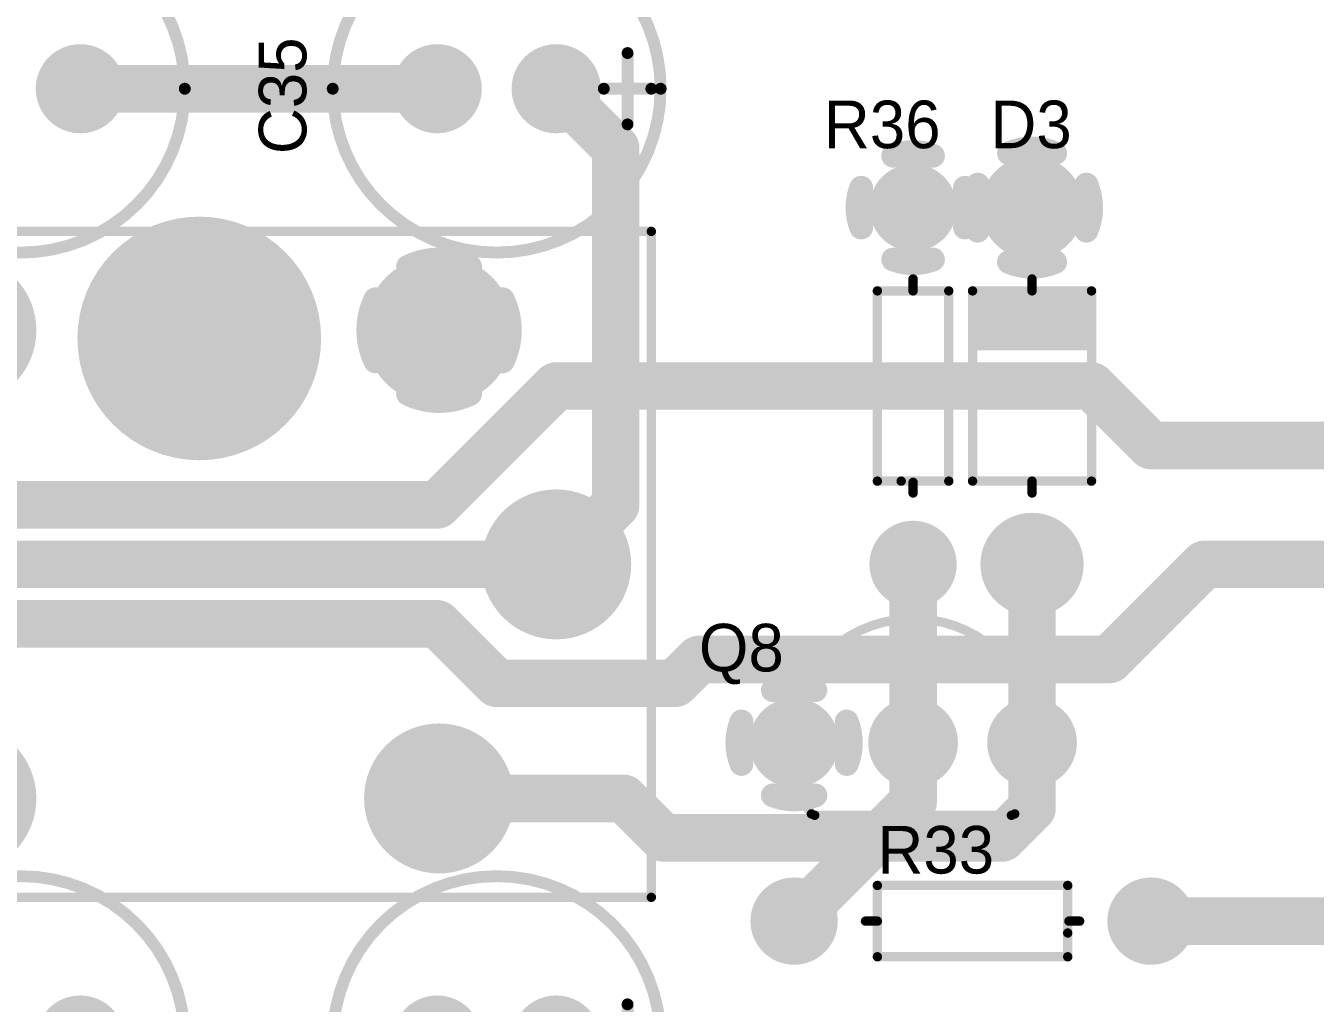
# Model space of a CAD drawing. Header units: millimetres. Extents: x 37 to 228, y -28 to 210.
# Drawn here: x 71.26 to 98.79, y 113.85 to 134.72 of the extents above; entities that cross this region are included whole.
import ezdxf

# ---------------------------------------------------------------- set-up
doc = ezdxf.new("R2010")
doc.units = ezdxf.units.MM
for name, color, linetype in [('BottomLayer', 5, 'Continuous'), ('BottomSolder', 6, 'Continuous'), ('InternalPlane1', 76, 'Continuous'), ('InternalPlane2', 16, 'Continuous'), ('MultiLayer', 9, 'Continuous'), ('TopLayer', 1, 'Continuous'), ('TopOverlay', 2, 'Continuous'), ('TopSolder', 216, 'Continuous')]:
    doc.layers.add(name, color=color, linetype=linetype)

# ---------------------------------------------------------------- blocks, each defined once
blk = doc.blocks.new('AXIAL_0_3_46')
at = {"layer": 'BottomLayer', "const_width": 0.75}
for points in [[(-4.185, 0, 1), (-3.435, 0, 1)], [(3.435, 0, 1), (4.185, 0, 1)]]:
    blk.add_lwpolyline(points, format="xyb", close=True, dxfattribs=at)
at = {"layer": 'BottomSolder', "const_width": 0.852}
for points in [[(-4.236, 0, 1), (-3.384, 0, 1)], [(3.384, 0, 1), (4.236, 0, 1)]]:
    blk.add_lwpolyline(points, format="xyb", close=True, dxfattribs=at)
at = {"layer": 'InternalPlane1', "const_width": 0.508}
for points in [[(3.385, 1.108, -0.185339), (4.235, 1.108)], [(2.702, -0.425, -0.185339), (2.702, 0.425)], [(4.918, 0.425, -0.185339), (4.918, -0.425)], [(4.235, -1.108, -0.185339), (3.385, -1.108)]]:
    blk.add_lwpolyline(points, format="xyb", dxfattribs=at)
at = {"layer": 'InternalPlane1'}
for points, const_width in [([(3.258, 1.108, 1), (3.512, 1.108, 1)], 0.254), ([(4.108, 1.108, 1), (4.362, 1.108, 1)], 0.254), ([(-4.276, 0, 1), (-3.344, 0, 1)], 0.933), ([(2.575, 0.425, 1), (2.829, 0.425, 1)], 0.254), ([(4.791, 0.425, 1), (5.045, 0.425, 1)], 0.254), ([(2.575, -0.425, 1), (2.829, -0.425, 1)], 0.254), ([(4.791, -0.425, 1), (5.045, -0.425, 1)], 0.254), ([(3.258, -1.108, 1), (3.512, -1.108, 1)], 0.254), ([(4.108, -1.108, 1), (4.362, -1.108, 1)], 0.254)]:
    blk.add_lwpolyline(points, format="xyb", close=True, dxfattribs=dict(at, const_width=const_width))
at = {"layer": 'InternalPlane2', "const_width": 0.933}
for points in [[(-4.276, 0, 1), (-3.344, 0, 1)], [(3.344, 0, 1), (4.276, 0, 1)]]:
    blk.add_lwpolyline(points, format="xyb", close=True, dxfattribs=at)
at = {"layer": 'MultiLayer', "const_width": 0.75}
for points in [[(-4.185, 0, 1), (-3.435, 0, 1)], [(3.435, 0, 1), (4.185, 0, 1)]]:
    blk.add_lwpolyline(points, format="xyb", close=True, dxfattribs=at)
at = {"layer": 'TopLayer', "const_width": 0.75}
for points in [[(-4.185, 0, 1), (-3.435, 0, 1)], [(3.435, 0, 1), (4.185, 0, 1)]]:
    blk.add_lwpolyline(points, format="xyb", close=True, dxfattribs=at)
at = {"layer": 'TopOverlay', "const_width": 0.2}
for points in [[(-2.032, 0.762), (2.032, 0.762)], [(-2.032, 0.762), (-2.032, 0.254)], [(2.032, 0.762), (2.032, -0.762)], [(-2.032, 0.254), (-2.032, -0.762)], [(-2.286, 0), (-2.057, 0)], [(2.032, 0), (2.286, 0)], [(-2.032, -0.762), (2.032, -0.762)]]:
    blk.add_lwpolyline(points, dxfattribs=at)
at = {"layer": 'TopOverlay', "const_width": 0.1}
for points in [[(-2.082, 0.762, 1), (-1.982, 0.762, 1)], [(-2.082, 0.762, 1), (-1.982, 0.762, 1)], [(1.982, 0.762, 1), (2.082, 0.762, 1)], [(1.982, 0.762, 1), (2.082, 0.762, 1)], [(-2.082, 0.254, 1), (-1.982, 0.254, 1)], [(-2.082, 0.254, 1), (-1.982, 0.254, 1)], [(-2.336, 0, 1), (-2.236, 0, 1)], [(-2.107, 0, 1), (-2.007, 0, 1)], [(1.982, 0, 1), (2.082, 0, 1)], [(2.236, 0, 1), (2.336, 0, 1)], [(-2.082, -0.762, 1), (-1.982, -0.762, 1)], [(-2.082, -0.762, 1), (-1.982, -0.762, 1)], [(1.982, -0.762, 1), (2.082, -0.762, 1)], [(1.982, -0.762, 1), (2.082, -0.762, 1)]]:
    blk.add_lwpolyline(points, format="xyb", close=True, dxfattribs=at)
at = {"layer": 'TopSolder', "const_width": 0.852}
for points in [[(-4.236, 0, 1), (-3.384, 0, 1)], [(3.384, 0, 1), (4.236, 0, 1)]]:
    blk.add_lwpolyline(points, format="xyb", close=True, dxfattribs=at)
blk = doc.blocks.new('AXIAL_0_3_48')
at = {"layer": 'BottomLayer', "const_width": 0.75}
for points in [[(-4.185, 0, 1), (-3.435, 0, 1)], [(3.435, 0, 1), (4.185, 0, 1)]]:
    blk.add_lwpolyline(points, format="xyb", close=True, dxfattribs=at)
at = {"layer": 'BottomSolder', "const_width": 0.852}
for points in [[(-4.236, 0, 1), (-3.384, 0, 1)], [(3.384, 0, 1), (4.236, 0, 1)]]:
    blk.add_lwpolyline(points, format="xyb", close=True, dxfattribs=at)
at = {"layer": 'InternalPlane1', "const_width": 0.933}
for points in [[(-4.276, 0, 1), (-3.344, 0, 1)], [(3.344, 0, 1), (4.276, 0, 1)]]:
    blk.add_lwpolyline(points, format="xyb", close=True, dxfattribs=at)
at = {"layer": 'InternalPlane2', "const_width": 0.933}
for points in [[(-4.276, 0, 1), (-3.344, 0, 1)], [(3.344, 0, 1), (4.276, 0, 1)]]:
    blk.add_lwpolyline(points, format="xyb", close=True, dxfattribs=at)
at = {"layer": 'MultiLayer', "const_width": 0.75}
for points in [[(-4.185, 0, 1), (-3.435, 0, 1)], [(3.435, 0, 1), (4.185, 0, 1)]]:
    blk.add_lwpolyline(points, format="xyb", close=True, dxfattribs=at)
at = {"layer": 'TopLayer', "const_width": 0.75}
for points in [[(-4.185, 0, 1), (-3.435, 0, 1)], [(3.435, 0, 1), (4.185, 0, 1)]]:
    blk.add_lwpolyline(points, format="xyb", close=True, dxfattribs=at)
at = {"layer": 'TopOverlay', "const_width": 0.2}
for points in [[(-2.032, 0.762), (2.032, 0.762)], [(-2.032, -0.762), (-2.032, 0.762)], [(2.032, -0.254), (2.032, 0.762)], [(-2.286, 0), (-2.032, 0)], [(2.057, 0), (2.286, 0)], [(2.032, -0.762), (2.032, -0.254)], [(-2.032, -0.762), (2.032, -0.762)]]:
    blk.add_lwpolyline(points, dxfattribs=at)
at = {"layer": 'TopOverlay', "const_width": 0.1}
for points in [[(-2.082, 0.762, 1), (-1.982, 0.762, 1)], [(-2.082, 0.762, 1), (-1.982, 0.762, 1)], [(1.982, 0.762, 1), (2.082, 0.762, 1)], [(1.982, 0.762, 1), (2.082, 0.762, 1)], [(-2.336, 0, 1), (-2.236, 0, 1)], [(-2.082, 0, 1), (-1.982, 0, 1)], [(2.007, 0, 1), (2.107, 0, 1)], [(2.236, 0, 1), (2.336, 0, 1)], [(1.982, -0.254, 1), (2.082, -0.254, 1)], [(1.982, -0.254, 1), (2.082, -0.254, 1)], [(-2.082, -0.762, 1), (-1.982, -0.762, 1)], [(-2.082, -0.762, 1), (-1.982, -0.762, 1)], [(1.982, -0.762, 1), (2.082, -0.762, 1)], [(1.982, -0.762, 1), (2.082, -0.762, 1)]]:
    blk.add_lwpolyline(points, format="xyb", close=True, dxfattribs=at)
at = {"layer": 'TopSolder', "const_width": 0.852}
for points in [[(-4.236, 0, 1), (-3.384, 0, 1)], [(3.384, 0, 1), (4.236, 0, 1)]]:
    blk.add_lwpolyline(points, format="xyb", close=True, dxfattribs=at)
blk = doc.blocks.new('TO_92_M_66')
at = {"layer": 'BottomLayer', "const_width": 0.762}
for points in [[(-2.921, 0, 1), (-2.159, 0, 1)], [(-0.381, 0, 1), (0.381, 0, 1)], [(2.159, 0, 1), (2.921, 0, 1)]]:
    blk.add_lwpolyline(points, format="xyb", close=True, dxfattribs=at)
at = {"layer": 'BottomSolder', "const_width": 0.864}
for points in [[(-2.972, 0, 1), (-2.108, 0, 1)], [(-0.432, 0, 1), (0.432, 0, 1)], [(2.108, 0, 1), (2.972, 0, 1)]]:
    blk.add_lwpolyline(points, format="xyb", close=True, dxfattribs=at)
at = {"layer": 'InternalPlane1', "const_width": 0.508}
for points in [[(-2.994, 1.124, -0.19438), (-2.086, 1.124)], [(-3.664, -0.454, -0.19438), (-3.664, 0.454)], [(-1.416, 0.454, -0.19438), (-1.416, -0.454)], [(-2.086, -1.124, -0.19438), (-2.994, -1.124)]]:
    blk.add_lwpolyline(points, format="xyb", dxfattribs=at)
at = {"layer": 'InternalPlane1'}
for points, const_width in [([(-3.121, 1.124, 1), (-2.867, 1.124, 1)], 0.254), ([(-2.213, 1.124, 1), (-1.959, 1.124, 1)], 0.254), ([(-0.479, 0, 1), (0.479, 0, 1)], 0.958), ([(2.061, 0, 1), (3.019, 0, 1)], 0.958), ([(-3.791, 0.454, 1), (-3.537, 0.454, 1)], 0.254), ([(-1.543, 0.454, 1), (-1.289, 0.454, 1)], 0.254), ([(-3.791, -0.454, 1), (-3.537, -0.454, 1)], 0.254), ([(-1.543, -0.454, 1), (-1.289, -0.454, 1)], 0.254), ([(-3.121, -1.124, 1), (-2.867, -1.124, 1)], 0.254), ([(-2.213, -1.124, 1), (-1.959, -1.124, 1)], 0.254)]:
    blk.add_lwpolyline(points, format="xyb", close=True, dxfattribs=dict(at, const_width=const_width))
at = {"layer": 'InternalPlane2', "const_width": 0.958}
for points in [[(-3.019, 0, 1), (-2.061, 0, 1)], [(-0.479, 0, 1), (0.479, 0, 1)], [(2.061, 0, 1), (3.019, 0, 1)]]:
    blk.add_lwpolyline(points, format="xyb", close=True, dxfattribs=at)
at = {"layer": 'MultiLayer', "const_width": 0.762}
for points in [[(-2.921, 0, 1), (-2.159, 0, 1)], [(-0.381, 0, 1), (0.381, 0, 1)], [(2.159, 0, 1), (2.921, 0, 1)]]:
    blk.add_lwpolyline(points, format="xyb", close=True, dxfattribs=at)
at = {"layer": 'TopLayer', "const_width": 0.762}
for points in [[(-2.921, 0, 1), (-2.159, 0, 1)], [(-0.381, 0, 1), (0.381, 0, 1)], [(2.159, 0, 1), (2.921, 0, 1)]]:
    blk.add_lwpolyline(points, format="xyb", close=True, dxfattribs=at)
at = {"layer": 'TopOverlay', "const_width": 0.2}
blk.add_lwpolyline([(-2.171, -1.52, -1.920982), (2.171, -1.52)], format="xyb", dxfattribs=at)
at = {"layer": 'TopOverlay', "const_width": 0.1}
for points in [[(-2.221, -1.52, 1), (-2.121, -1.52, 1)], [(-2.15, -1.55, 1), (-2.05, -1.55, 1)], [(2.05, -1.55, 1), (2.15, -1.55, 1)], [(2.121, -1.52, 1), (2.221, -1.52, 1)]]:
    blk.add_lwpolyline(points, format="xyb", close=True, dxfattribs=at)
at = {"layer": 'TopOverlay', "const_width": 0.2}
blk.add_lwpolyline([(-2.1, -1.55), (2.1, -1.55)], dxfattribs=at)
at = {"layer": 'TopSolder', "const_width": 0.864}
for points in [[(-2.972, 0, 1), (-2.108, 0, 1)], [(-0.432, 0, 1), (0.432, 0, 1)], [(2.108, 0, 1), (2.972, 0, 1)]]:
    blk.add_lwpolyline(points, format="xyb", close=True, dxfattribs=at)
blk = doc.blocks.new('RELAY_JJM_71')
at = {"layer": 'BottomLayer', "const_width": 1.5}
for points in [[(1.75, 5, 1), (3.25, 5, 1)], [(11.95, 5, 1), (13.45, 5, 1)], [(-0.75, 0, 1), (0.75, 0, 1)], [(1.75, -5, 1), (3.25, -5, 1)], [(11.95, -5, 1), (13.45, -5, 1)]]:
    blk.add_lwpolyline(points, format="xyb", close=True, dxfattribs=at)
at = {"layer": 'BottomSolder', "const_width": 1.602}
for points in [[(1.699, 5, 1), (3.301, 5, 1)], [(11.899, 5, 1), (13.501, 5, 1)], [(-0.801, 0, 1), (0.801, 0, 1)], [(1.699, -5, 1), (3.301, -5, 1)], [(11.899, -5, 1), (13.501, -5, 1)]]:
    blk.add_lwpolyline(points, format="xyb", close=True, dxfattribs=at)
at = {"layer": 'InternalPlane1', "const_width": 1.258}
for points in [[(1.871, 5, 1), (3.129, 5, 1)], [(12.071, 5, 1), (13.329, 5, 1)], [(-0.629, 0, 1), (0.629, 0, 1)], [(1.871, -5, 1), (3.129, -5, 1)], [(12.071, -5, 1), (13.329, -5, 1)]]:
    blk.add_lwpolyline(points, format="xyb", close=True, dxfattribs=at)
at = {"layer": 'InternalPlane2'}
for points, const_width in [([(1.871, 5, 1), (3.129, 5, 1)], 1.258), ([(12.071, 5, 1), (13.329, 5, 1)], 1.258), ([(-0.629, 0, 1), (0.629, 0, 1)], 1.258), ([(1.71, -3.641, 1), (1.964, -3.641, 1)], 0.254), ([(3.036, -3.641, 1), (3.29, -3.641, 1)], 0.254), ([(12.071, -5, 1), (13.329, -5, 1)], 1.258), ([(1.014, -4.337, 1), (1.268, -4.337, 1)], 0.254), ([(3.732, -4.337, 1), (3.986, -4.337, 1)], 0.254), ([(1.014, -5.663, 1), (1.268, -5.663, 1)], 0.254), ([(3.732, -5.663, 1), (3.986, -5.663, 1)], 0.254), ([(1.71, -6.359, 1), (1.964, -6.359, 1)], 0.254), ([(3.036, -6.359, 1), (3.29, -6.359, 1)], 0.254)]:
    blk.add_lwpolyline(points, format="xyb", close=True, dxfattribs=dict(at, const_width=const_width))
at = {"layer": 'InternalPlane2', "const_width": 0.508}
for points in [[(1.837, -3.641, -0.230868), (3.163, -3.641)], [(1.141, -5.663, -0.230868), (1.141, -4.337)], [(3.859, -4.337, -0.230868), (3.859, -5.663)], [(3.163, -6.359, -0.230868), (1.837, -6.359)]]:
    blk.add_lwpolyline(points, format="xyb", dxfattribs=at)
at = {"layer": 'MultiLayer', "const_width": 1.5}
for points in [[(1.75, 5, 1), (3.25, 5, 1)], [(11.95, 5, 1), (13.45, 5, 1)], [(-0.75, 0, 1), (0.75, 0, 1)], [(1.75, -5, 1), (3.25, -5, 1)], [(11.95, -5, 1), (13.45, -5, 1)]]:
    blk.add_lwpolyline(points, format="xyb", close=True, dxfattribs=at)
at = {"layer": 'TopLayer', "const_width": 1.5}
for points in [[(1.75, 5, 1), (3.25, 5, 1)], [(11.95, 5, 1), (13.45, 5, 1)], [(-0.75, 0, 1), (0.75, 0, 1)], [(1.75, -5, 1), (3.25, -5, 1)], [(11.95, -5, 1), (13.45, -5, 1)]]:
    blk.add_lwpolyline(points, format="xyb", close=True, dxfattribs=at)
at = {"layer": 'TopOverlay', "const_width": 0.2}
for points in [[(-2.032, 7.112), (-2.032, -7.112)], [(14.732, 7.112), (-2.032, 7.112)], [(14.732, 7.112), (14.732, -7.112)], [(14.732, -7.112), (-2.032, -7.112)]]:
    blk.add_lwpolyline(points, dxfattribs=at)
at = {"layer": 'TopOverlay', "const_width": 0.1}
for points in [[(-2.082, 7.112, 1), (-1.982, 7.112, 1)], [(-2.082, 7.112, 1), (-1.982, 7.112, 1)], [(14.682, 7.112, 1), (14.782, 7.112, 1)], [(14.682, 7.112, 1), (14.782, 7.112, 1)], [(-2.082, -7.112, 1), (-1.982, -7.112, 1)], [(-2.082, -7.112, 1), (-1.982, -7.112, 1)], [(14.682, -7.112, 1), (14.782, -7.112, 1)], [(14.682, -7.112, 1), (14.782, -7.112, 1)]]:
    blk.add_lwpolyline(points, format="xyb", close=True, dxfattribs=at)
at = {"layer": 'TopSolder', "const_width": 1.602}
for points in [[(1.699, 5, 1), (3.301, 5, 1)], [(11.899, 5, 1), (13.501, 5, 1)], [(-0.801, 0, 1), (0.801, 0, 1)], [(1.699, -5, 1), (3.301, -5, 1)], [(11.899, -5, 1), (13.501, -5, 1)]]:
    blk.add_lwpolyline(points, format="xyb", close=True, dxfattribs=at)
blk = doc.blocks.new('DIODE_0_3_81')
at = {"layer": 'BottomLayer', "const_width": 1}
for points in [[(-4.31, 0, 1), (-3.31, 0, 1)], [(3.31, 0, 1), (4.31, 0, 1)]]:
    blk.add_lwpolyline(points, format="xyb", close=True, dxfattribs=at)
at = {"layer": 'BottomSolder', "const_width": 1.102}
for points in [[(-4.361, 0, 1), (-3.259, 0, 1)], [(3.259, 0, 1), (4.361, 0, 1)]]:
    blk.add_lwpolyline(points, format="xyb", close=True, dxfattribs=at)
at = {"layer": 'InternalPlane1', "const_width": 1.008}
for points in [[(-4.314, 0, 1), (-3.306, 0, 1)], [(3.306, 0, 1), (4.314, 0, 1)]]:
    blk.add_lwpolyline(points, format="xyb", close=True, dxfattribs=at)
at = {"layer": 'InternalPlane2', "const_width": 0.508}
for points in [[(-4.303, 1.162, -0.203452), (-3.317, 1.162)], [(-4.972, -0.493, -0.203452), (-4.972, 0.493)], [(-2.648, 0.493, -0.203452), (-2.648, -0.493)], [(-3.317, -1.162, -0.203452), (-4.303, -1.162)]]:
    blk.add_lwpolyline(points, format="xyb", dxfattribs=at)
at = {"layer": 'InternalPlane2'}
for points, const_width in [([(-4.43, 1.162, 1), (-4.176, 1.162, 1)], 0.254), ([(-3.444, 1.162, 1), (-3.19, 1.162, 1)], 0.254), ([(3.306, 0, 1), (4.314, 0, 1)], 1.008), ([(-5.099, 0.493, 1), (-4.845, 0.493, 1)], 0.254), ([(-2.775, 0.493, 1), (-2.521, 0.493, 1)], 0.254), ([(-5.099, -0.493, 1), (-4.845, -0.493, 1)], 0.254), ([(-2.775, -0.493, 1), (-2.521, -0.493, 1)], 0.254), ([(-4.43, -1.162, 1), (-4.176, -1.162, 1)], 0.254), ([(-3.444, -1.162, 1), (-3.19, -1.162, 1)], 0.254)]:
    blk.add_lwpolyline(points, format="xyb", close=True, dxfattribs=dict(at, const_width=const_width))
at = {"layer": 'MultiLayer', "const_width": 1}
for points in [[(-4.31, 0, 1), (-3.31, 0, 1)], [(3.31, 0, 1), (4.31, 0, 1)]]:
    blk.add_lwpolyline(points, format="xyb", close=True, dxfattribs=at)
at = {"layer": 'TopLayer', "const_width": 1}
for points in [[(-4.31, 0, 1), (-3.31, 0, 1)], [(3.31, 0, 1), (4.31, 0, 1)]]:
    blk.add_lwpolyline(points, format="xyb", close=True, dxfattribs=at)
at = {"layer": 'TopOverlay', "const_width": 0.2}
for points in [[(-2.032, -1.27), (-2.032, 1.27)], [(2.032, 1.27), (-2.032, 1.27)], [(2.032, -1.27), (2.032, 1.27)], [(-2.032, 0), (-2.286, 0)], [(2.286, 0), (2.032, 0)], [(2.032, -1.27), (-2.032, -1.27)]]:
    blk.add_lwpolyline(points, dxfattribs=at)
at = {"layer": 'TopOverlay', "const_width": 0.1}
for points in [[(-2.082, 1.27, 1), (-1.982, 1.27, 1)], [(-2.082, 1.27, 1), (-1.982, 1.27, 1)], [(1.982, 1.27, 1), (2.082, 1.27, 1)], [(1.982, 1.27, 1), (2.082, 1.27, 1)], [(-2.336, 0, 1), (-2.236, 0, 1)], [(-2.082, 0, 1), (-1.982, 0, 1)], [(1.982, 0, 1), (2.082, 0, 1)], [(2.236, 0, 1), (2.336, 0, 1)], [(-2.082, -1.27, 1), (-1.982, -1.27, 1)], [(-2.082, -1.27, 1), (-1.982, -1.27, 1)], [(1.982, -1.27, 1), (2.082, -1.27, 1)], [(1.982, -1.27, 1), (2.082, -1.27, 1)]]:
    blk.add_lwpolyline(points, format="xyb", close=True, dxfattribs=at)
at = {"layer": 'TopOverlay'}
blk.add_solid([(-2.032, -1.27), (-0.762, -1.27), (-2.032, 1.27), (-0.762, 1.27)], dxfattribs=at)
at = {"layer": 'TopSolder', "const_width": 1.102}
for points in [[(-4.361, 0, 1), (-3.259, 0, 1)], [(3.259, 0, 1), (4.361, 0, 1)]]:
    blk.add_lwpolyline(points, format="xyb", close=True, dxfattribs=at)
blk = doc.blocks.new('CAP_0_1_107')
at = {"layer": 'BottomLayer', "const_width": 0.762}
for points in [[(-1.651, 0, 1), (-0.889, 0, 1)], [(0.889, 0, 1), (1.651, 0, 1)]]:
    blk.add_lwpolyline(points, format="xyb", close=True, dxfattribs=at)
at = {"layer": 'BottomSolder', "const_width": 0.864}
for points in [[(-1.702, 0, 1), (-0.838, 0, 1)], [(0.838, 0, 1), (1.702, 0, 1)]]:
    blk.add_lwpolyline(points, format="xyb", close=True, dxfattribs=at)
at = {"layer": 'InternalPlane1', "const_width": 0.952}
for points in [[(-1.746, 0, 1), (-0.794, 0, 1)], [(0.794, 0, 1), (1.746, 0, 1)]]:
    blk.add_lwpolyline(points, format="xyb", close=True, dxfattribs=at)
at = {"layer": 'InternalPlane2', "const_width": 0.952}
for points in [[(-1.746, 0, 1), (-0.794, 0, 1)], [(0.794, 0, 1), (1.746, 0, 1)]]:
    blk.add_lwpolyline(points, format="xyb", close=True, dxfattribs=at)
at = {"layer": 'MultiLayer', "const_width": 0.762}
for points in [[(-1.651, 0, 1), (-0.889, 0, 1)], [(0.889, 0, 1), (1.651, 0, 1)]]:
    blk.add_lwpolyline(points, format="xyb", close=True, dxfattribs=at)
at = {"layer": 'TopLayer', "const_width": 0.762}
for points in [[(-1.651, 0, 1), (-0.889, 0, 1)], [(0.889, 0, 1), (1.651, 0, 1)]]:
    blk.add_lwpolyline(points, format="xyb", close=True, dxfattribs=at)
at = {"layer": 'TopOverlay'}
for points, const_width in [([(3.5, 0, 1), (-3.5, 0, 1)], 0.254), ([(-2.857, 0.762, 1), (-2.731, 0.762, 1)], 0.127), ([(-3.564, 0, 1), (-3.437, 0, 1)], 0.127), ([(-3.365, 0, 1), (-3.239, 0, 1)], 0.127), ([(-2.349, 0, 1), (-2.223, 0, 1)], 0.127), ([(3.437, 0, 1), (3.564, 0, 1)], 0.127), ([(-2.857, -0.762, 1), (-2.731, -0.762, 1)], 0.127)]:
    blk.add_lwpolyline(points, format="xyb", close=True, dxfattribs=dict(at, const_width=const_width))
at = {"layer": 'TopOverlay', "const_width": 0.254}
for points in [[(-2.794, 0.762), (-2.794, -0.762)], [(-2.286, 0), (-3.302, 0)]]:
    blk.add_lwpolyline(points, dxfattribs=at)
at = {"layer": 'TopSolder', "const_width": 0.864}
for points in [[(-1.702, 0, 1), (-0.838, 0, 1)], [(0.838, 0, 1), (1.702, 0, 1)]]:
    blk.add_lwpolyline(points, format="xyb", close=True, dxfattribs=at)
blk = doc.blocks.new('CAP_0_1_108')
at = {"layer": 'BottomLayer', "const_width": 0.762}
for points in [[(-1.651, 0, 1), (-0.889, 0, 1)], [(0.889, 0, 1), (1.651, 0, 1)]]:
    blk.add_lwpolyline(points, format="xyb", close=True, dxfattribs=at)
at = {"layer": 'BottomSolder', "const_width": 0.864}
for points in [[(-1.702, 0, 1), (-0.838, 0, 1)], [(0.838, 0, 1), (1.702, 0, 1)]]:
    blk.add_lwpolyline(points, format="xyb", close=True, dxfattribs=at)
at = {"layer": 'InternalPlane1', "const_width": 0.952}
for points in [[(-1.746, 0, 1), (-0.794, 0, 1)], [(0.794, 0, 1), (1.746, 0, 1)]]:
    blk.add_lwpolyline(points, format="xyb", close=True, dxfattribs=at)
at = {"layer": 'InternalPlane2', "const_width": 0.952}
for points in [[(-1.746, 0, 1), (-0.794, 0, 1)], [(0.794, 0, 1), (1.746, 0, 1)]]:
    blk.add_lwpolyline(points, format="xyb", close=True, dxfattribs=at)
at = {"layer": 'MultiLayer', "const_width": 0.762}
for points in [[(-1.651, 0, 1), (-0.889, 0, 1)], [(0.889, 0, 1), (1.651, 0, 1)]]:
    blk.add_lwpolyline(points, format="xyb", close=True, dxfattribs=at)
at = {"layer": 'TopLayer', "const_width": 0.762}
for points in [[(-1.651, 0, 1), (-0.889, 0, 1)], [(0.889, 0, 1), (1.651, 0, 1)]]:
    blk.add_lwpolyline(points, format="xyb", close=True, dxfattribs=at)
at = {"layer": 'TopOverlay'}
for points, const_width in [([(3.5, 0, 1), (-3.5, 0, 1)], 0.254), ([(-2.857, 0.762, 1), (-2.731, 0.762, 1)], 0.127), ([(-3.564, 0, 1), (-3.437, 0, 1)], 0.127), ([(-3.365, 0, 1), (-3.239, 0, 1)], 0.127), ([(-2.349, 0, 1), (-2.223, 0, 1)], 0.127), ([(3.437, 0, 1), (3.564, 0, 1)], 0.127), ([(-2.857, -0.762, 1), (-2.731, -0.762, 1)], 0.127)]:
    blk.add_lwpolyline(points, format="xyb", close=True, dxfattribs=dict(at, const_width=const_width))
at = {"layer": 'TopOverlay', "const_width": 0.254}
for points in [[(-2.794, -0.762), (-2.794, 0.762)], [(-3.302, 0), (-2.286, 0)]]:
    blk.add_lwpolyline(points, dxfattribs=at)
at = {"layer": 'TopSolder', "const_width": 0.864}
for points in [[(-1.702, 0, 1), (-0.838, 0, 1)], [(0.838, 0, 1), (1.702, 0, 1)]]:
    blk.add_lwpolyline(points, format="xyb", close=True, dxfattribs=at)
blk = doc.blocks.new('CAP_0_1_115')
at = {"layer": 'BottomLayer', "const_width": 0.762}
for points in [[(-1.651, 0, 1), (-0.889, 0, 1)], [(0.889, 0, 1), (1.651, 0, 1)]]:
    blk.add_lwpolyline(points, format="xyb", close=True, dxfattribs=at)
at = {"layer": 'BottomSolder', "const_width": 0.864}
for points in [[(-1.702, 0, 1), (-0.838, 0, 1)], [(0.838, 0, 1), (1.702, 0, 1)]]:
    blk.add_lwpolyline(points, format="xyb", close=True, dxfattribs=at)
at = {"layer": 'InternalPlane1', "const_width": 0.952}
for points in [[(-1.746, 0, 1), (-0.794, 0, 1)], [(0.794, 0, 1), (1.746, 0, 1)]]:
    blk.add_lwpolyline(points, format="xyb", close=True, dxfattribs=at)
at = {"layer": 'InternalPlane2', "const_width": 0.952}
for points in [[(-1.746, 0, 1), (-0.794, 0, 1)], [(0.794, 0, 1), (1.746, 0, 1)]]:
    blk.add_lwpolyline(points, format="xyb", close=True, dxfattribs=at)
at = {"layer": 'MultiLayer', "const_width": 0.762}
for points in [[(-1.651, 0, 1), (-0.889, 0, 1)], [(0.889, 0, 1), (1.651, 0, 1)]]:
    blk.add_lwpolyline(points, format="xyb", close=True, dxfattribs=at)
at = {"layer": 'TopLayer', "const_width": 0.762}
for points in [[(-1.651, 0, 1), (-0.889, 0, 1)], [(0.889, 0, 1), (1.651, 0, 1)]]:
    blk.add_lwpolyline(points, format="xyb", close=True, dxfattribs=at)
at = {"layer": 'TopOverlay'}
for points, const_width in [([(3.5, 0, 1), (-3.5, 0, 1)], 0.254), ([(-2.857, 0.762, 1), (-2.731, 0.762, 1)], 0.127), ([(-3.564, 0, 1), (-3.437, 0, 1)], 0.127), ([(-3.365, 0, 1), (-3.239, 0, 1)], 0.127), ([(-2.349, 0, 1), (-2.223, 0, 1)], 0.127), ([(3.437, 0, 1), (3.564, 0, 1)], 0.127), ([(-2.857, -0.762, 1), (-2.731, -0.762, 1)], 0.127)]:
    blk.add_lwpolyline(points, format="xyb", close=True, dxfattribs=dict(at, const_width=const_width))
at = {"layer": 'TopOverlay', "const_width": 0.254}
for points in [[(-2.794, 0.762), (-2.794, -0.762)], [(-2.286, 0), (-3.302, 0)]]:
    blk.add_lwpolyline(points, dxfattribs=at)
at = {"layer": 'TopSolder', "const_width": 0.864}
for points in [[(-1.702, 0, 1), (-0.838, 0, 1)], [(0.838, 0, 1), (1.702, 0, 1)]]:
    blk.add_lwpolyline(points, format="xyb", close=True, dxfattribs=at)
blk = doc.blocks.new('CAP_0_1_116')
at = {"layer": 'BottomLayer', "const_width": 0.762}
for points in [[(-1.651, 0, 1), (-0.889, 0, 1)], [(0.889, 0, 1), (1.651, 0, 1)]]:
    blk.add_lwpolyline(points, format="xyb", close=True, dxfattribs=at)
at = {"layer": 'BottomSolder', "const_width": 0.864}
for points in [[(-1.702, 0, 1), (-0.838, 0, 1)], [(0.838, 0, 1), (1.702, 0, 1)]]:
    blk.add_lwpolyline(points, format="xyb", close=True, dxfattribs=at)
at = {"layer": 'InternalPlane1', "const_width": 0.952}
for points in [[(-1.746, 0, 1), (-0.794, 0, 1)], [(0.794, 0, 1), (1.746, 0, 1)]]:
    blk.add_lwpolyline(points, format="xyb", close=True, dxfattribs=at)
at = {"layer": 'InternalPlane2', "const_width": 0.952}
for points in [[(-1.746, 0, 1), (-0.794, 0, 1)], [(0.794, 0, 1), (1.746, 0, 1)]]:
    blk.add_lwpolyline(points, format="xyb", close=True, dxfattribs=at)
at = {"layer": 'MultiLayer', "const_width": 0.762}
for points in [[(-1.651, 0, 1), (-0.889, 0, 1)], [(0.889, 0, 1), (1.651, 0, 1)]]:
    blk.add_lwpolyline(points, format="xyb", close=True, dxfattribs=at)
at = {"layer": 'TopLayer', "const_width": 0.762}
for points in [[(-1.651, 0, 1), (-0.889, 0, 1)], [(0.889, 0, 1), (1.651, 0, 1)]]:
    blk.add_lwpolyline(points, format="xyb", close=True, dxfattribs=at)
at = {"layer": 'TopOverlay'}
for points, const_width in [([(3.5, 0, 1), (-3.5, 0, 1)], 0.254), ([(-2.857, 0.762, 1), (-2.731, 0.762, 1)], 0.127), ([(-3.564, 0, 1), (-3.437, 0, 1)], 0.127), ([(-3.365, 0, 1), (-3.239, 0, 1)], 0.127), ([(-2.349, 0, 1), (-2.223, 0, 1)], 0.127), ([(3.437, 0, 1), (3.564, 0, 1)], 0.127), ([(-2.857, -0.762, 1), (-2.731, -0.762, 1)], 0.127)]:
    blk.add_lwpolyline(points, format="xyb", close=True, dxfattribs=dict(at, const_width=const_width))
at = {"layer": 'TopOverlay', "const_width": 0.254}
for points in [[(-2.794, -0.762), (-2.794, 0.762)], [(-3.302, 0), (-2.286, 0)]]:
    blk.add_lwpolyline(points, dxfattribs=at)
at = {"layer": 'TopSolder', "const_width": 0.864}
for points in [[(-1.702, 0, 1), (-0.838, 0, 1)], [(0.838, 0, 1), (1.702, 0, 1)]]:
    blk.add_lwpolyline(points, format="xyb", close=True, dxfattribs=at)

msp = doc.modelspace()

# ---------------------------------------------------------------- linework, layer by layer
at = {"layer": 'BottomLayer'}
for points, const_width in [([(73.71, 128.046, 1), (76.21, 128.046, 1)], 2.5), ([(82.326, 127.03, 1), (82.834, 127.03, 1)], 0.508), ([(82.326, 127.03, 1), (82.834, 127.03, 1)], 0.508), ([(93.756, 127.03, 1), (94.264, 127.03, 1)], 0.508), ([(93.756, 127.03, 1), (94.264, 127.03, 1)], 0.508), ([(95.026, 125.76, 1), (95.534, 125.76, 1)], 0.508), ([(95.026, 125.76, 1), (95.534, 125.76, 1)], 0.508), ([(79.786, 124.49, 1), (80.294, 124.49, 1)], 0.508), ([(79.786, 124.49, 1), (80.294, 124.49, 1)], 0.508), ([(96.169, 123.22, 1), (96.677, 123.22, 1)], 0.508), ([(96.169, 123.22, 1), (96.677, 123.22, 1)], 0.508), ([(79.786, 121.95, 1), (80.294, 121.95, 1)], 0.508), ([(79.786, 121.95, 1), (80.294, 121.95, 1)], 0.508), ([(85.374, 121.188, 1), (85.882, 121.188, 1)], 0.508), ([(85.374, 121.188, 1), (85.882, 121.188, 1)], 0.508), ([(94.137, 121.188, 1), (94.645, 121.188, 1)], 0.508), ([(94.137, 121.188, 1), (94.645, 121.188, 1)], 0.508), ([(81.056, 120.68, 1), (81.564, 120.68, 1)], 0.508), ([(81.056, 120.68, 1), (81.564, 120.68, 1)], 0.508), ([(84.866, 120.68, 1), (85.374, 120.68, 1)], 0.508), ([(84.866, 120.68, 1), (85.374, 120.68, 1)], 0.508), ([(92.486, 119.41, 1), (92.994, 119.41, 1)], 0.508), ([(79.826, 118.22, 1), (80.334, 118.22, 1)], 0.508), ([(83.77, 118.22, 1), (84.278, 118.22, 1)], 0.508), ([(83.77, 118.22, 1), (84.278, 118.22, 1)], 0.508), ([(92.486, 118.013, 1), (92.994, 118.013, 1)], 0.508), ([(92.486, 118.013, 1), (92.994, 118.013, 1)], 0.508), ([(84.612, 117.378, 1), (85.12, 117.378, 1)], 0.508), ([(84.612, 117.378, 1), (85.12, 117.378, 1)], 0.508), ([(91.851, 117.378, 1), (92.359, 117.378, 1)], 0.508), ([(91.851, 117.378, 1), (92.359, 117.378, 1)], 0.508), ([(95.026, 115.6, 1), (95.534, 115.6, 1)], 0.508)]:
    msp.add_lwpolyline(points, format="xyb", close=True, dxfattribs=dict(at, const_width=const_width))
at = {"layer": 'BottomLayer', "const_width": 1.016}
for points in [[(80.04, 124.49), (82.58, 127.03)], [(82.58, 127.03), (94.01, 127.03)], [(94.01, 127.03), (95.28, 125.76)], [(95.28, 125.76), (108.06, 125.76)], [(67.34, 124.49), (80.04, 124.49)], [(94.391, 121.188), (96.423, 123.22)], [(96.423, 123.22), (123.22, 123.22)], [(68.61, 121.95), (80.04, 121.95)], [(80.04, 121.95), (81.31, 120.68)], [(85.12, 120.68), (85.628, 121.188)], [(85.628, 121.188), (94.391, 121.188)], [(81.31, 120.68), (85.12, 120.68)], [(92.74, 118.013), (92.74, 119.41)], [(80.08, 118.22), (84.024, 118.22)], [(84.024, 118.22), (84.866, 117.378)], [(92.105, 117.378), (92.74, 118.013)], [(84.866, 117.378), (92.105, 117.378)], [(95.28, 115.6), (163.86, 115.6)]]:
    msp.add_lwpolyline(points, dxfattribs=at)
at = {"layer": 'BottomSolder', "const_width": 2.602}
msp.add_lwpolyline([(73.659, 128.046, 1), (76.261, 128.046, 1)], format="xyb", close=True, dxfattribs=at)
at = {"layer": 'InternalPlane1', "const_width": 2.008}
msp.add_lwpolyline([(73.956, 128.046, 1), (75.964, 128.046, 1)], format="xyb", close=True, dxfattribs=at)
at = {"layer": 'InternalPlane2', "const_width": 2.008}
msp.add_lwpolyline([(73.956, 128.046, 1), (75.964, 128.046, 1)], format="xyb", close=True, dxfattribs=at)
at = {"layer": 'MultiLayer', "const_width": 2.5}
msp.add_lwpolyline([(73.71, 128.046, 1), (76.21, 128.046, 1)], format="xyb", close=True, dxfattribs=at)
at = {"layer": 'TopLayer', "const_width": 1.016}
for points in [[(72.42, 133.38), (80.04, 133.38)], [(82.58, 133.38), (83.85, 132.11)], [(83.85, 124.49), (83.85, 132.11)], [(82.58, 123.22), (83.85, 124.49)], [(69.88, 123.22), (82.58, 123.22)], [(90.2, 119.41), (90.2, 123.22)], [(92.74, 119.41), (92.74, 123.22)], [(90.2, 118.14), (90.2, 119.41)], [(87.66, 115.6), (90.2, 118.14)]]:
    msp.add_lwpolyline(points, dxfattribs=at)
at = {"layer": 'TopLayer'}
for points, const_width in [([(72.166, 133.38, 1), (72.674, 133.38, 1)], 0.508), ([(79.786, 133.38, 1), (80.294, 133.38, 1)], 0.508), ([(82.326, 133.38, 1), (82.834, 133.38, 1)], 0.508), ([(83.596, 132.11, 1), (84.104, 132.11, 1)], 0.508), ([(83.596, 132.11, 1), (84.104, 132.11, 1)], 0.508), ([(73.71, 128.046, 1), (76.21, 128.046, 1)], 2.5), ([(83.596, 124.49, 1), (84.104, 124.49, 1)], 0.508), ([(83.596, 124.49, 1), (84.104, 124.49, 1)], 0.508), ([(82.326, 123.22, 1), (82.834, 123.22, 1)], 0.508), ([(82.326, 123.22, 1), (82.834, 123.22, 1)], 0.508), ([(89.946, 123.22, 1), (90.454, 123.22, 1)], 0.508), ([(92.486, 123.22, 1), (92.994, 123.22, 1)], 0.508), ([(89.946, 119.41, 1), (90.454, 119.41, 1)], 0.508), ([(89.946, 119.41, 1), (90.454, 119.41, 1)], 0.508), ([(92.486, 119.41, 1), (92.994, 119.41, 1)], 0.508), ([(89.946, 118.14, 1), (90.454, 118.14, 1)], 0.508), ([(89.946, 118.14, 1), (90.454, 118.14, 1)], 0.508), ([(87.406, 115.6, 1), (87.914, 115.6, 1)], 0.508)]:
    msp.add_lwpolyline(points, format="xyb", close=True, dxfattribs=dict(at, const_width=const_width))
at = {"layer": 'TopSolder', "const_width": 2.602}
msp.add_lwpolyline([(73.659, 128.046, 1), (76.261, 128.046, 1)], format="xyb", close=True, dxfattribs=at)

# ---------------------------------------------------------------- block references
for name, p, rotation in [('CAP_0_1_108', (71.15, 133.38), 360), ('CAP_0_1_107', (81.31, 133.38), 180), ('AXIAL_0_3_46', (90.2, 127.03), 90), ('DIODE_0_3_81', (92.74, 127.03), 270), ('RELAY_JJM_71', (82.58, 123.22), 180), ('TO_92_M_66', (90.2, 119.41), 360), ('CAP_0_1_115', (81.31, 113.06), 180), ('AXIAL_0_3_48', (91.47, 115.6), 360)]:
    msp.add_blockref(name, p, dxfattribs=dict(rotation=rotation))
msp.add_blockref('CAP_0_1_116', (71.15, 113.06))

# ---------------------------------------------------------------- texts
at = {"layer": 'TopOverlay'}
msp.add_text('C35', height=1.016, rotation=90, dxfattribs=at).set_placement((77.246, 131.983))
for s, p in [('R36', (88.295, 132.11)), ('D3', (91.851, 132.11)), ('Q8', (85.628, 120.934)), ('R33', (89.438, 116.616))]:
    msp.add_text(s, height=1.016, dxfattribs=at).set_placement(p)

doc.saveas('drawing.dxf')
